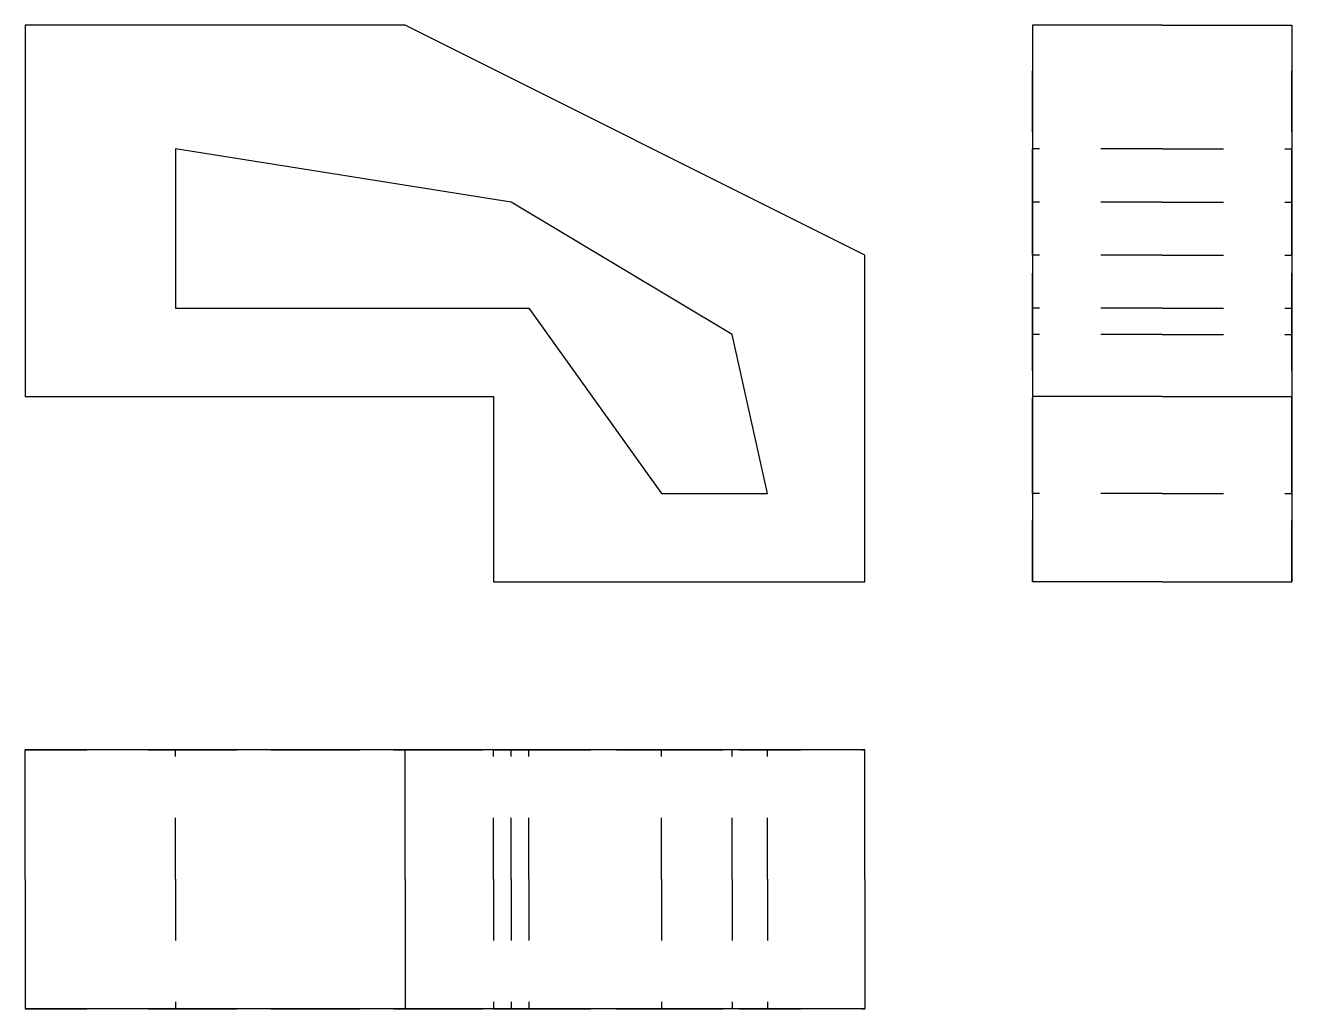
# Model space of a CAD drawing. Extents: x 0 to 2.06, y 0 to 1.6.
import ezdxf

# ---------------------------------------------------------------- set-up
doc = ezdxf.new("R2010")
doc.units = 0
doc.linetypes.add('HIDDEN', pattern=[0.06836, 0.045596, -0.022764])
for name, color, linetype in [('FRONT', 7, 'CONTINUOUS'), ('LEFT', 7, 'CONTINUOUS'), ('LEFT_HID', 7, 'HIDDEN'), ('TOP', 7, 'CONTINUOUS'), ('TOP_HID', 7, 'HIDDEN')]:
    doc.layers.add(name, color=color, linetype=linetype)

msp = doc.modelspace()

# ---------------------------------------------------------------- linework, layer by layer
at = {"layer": 'FRONT'}
for p, q in [((0, 1.601974), (0, 0.997533)), ((0.618832, 1.601974), (0, 1.601974)), ((1.367188, 1.227796), (0.618832, 1.601974)), ((0.79153, 1.314145), (0.244655, 1.400493)), ((0.244655, 1.400493), (0.244655, 1.141447)), ((1.151316, 1.098273), (0.79153, 1.314145)), ((1.367188, 0.695312), (1.367188, 1.227796)), ((0.244655, 1.141447), (0.820312, 1.141447)), ((0.820312, 1.141447), (1.036184, 0.839227)), ((1.208882, 0.839227), (1.151316, 1.098273)), ((0, 0.997533), (0.618832, 0.997533)), ((0.618832, 0.997533), (0.762747, 0.997533)), ((0.762747, 0.997533), (0.762747, 0.695312)), ((1.036184, 0.839227), (1.208882, 0.839227)), ((0.762747, 0.695312), (1.367188, 0.695312))]:
    msp.add_line(p, q, dxfattribs=at)
at = {"layer": 'LEFT'}
for p, q in [((1.851562, 1.601974), (1.640625, 1.601974)), ((1.640625, 1.601974), (1.640625, 0.997533)), ((1.851562, 1.601974), (2.0625, 1.601974)), ((2.0625, 1.601974), (2.0625, 0.997533)), ((1.851562, 0.997533), (1.640625, 0.997533)), ((1.640625, 0.997533), (1.640625, 0.695312)), ((1.851562, 0.997533), (2.0625, 0.997533)), ((2.0625, 0.997533), (2.0625, 0.695312)), ((1.851562, 0.695312), (1.640625, 0.695312)), ((1.851562, 0.695312), (2.0625, 0.695312))]:
    msp.add_line(p, q, dxfattribs=at)
at = {"layer": 'LEFT_HID', "linetype": 'HIDDEN'}
for p, q in [((1.640625, 1.227796), (1.640625, 1.601974)), ((2.0625, 1.227796), (2.0625, 1.601974)), ((1.640625, 1.314145), (1.640625, 1.400493)), ((1.640625, 1.400493), (1.640625, 1.141447)), ((1.851562, 1.400493), (1.640625, 1.400493)), ((1.851562, 1.400493), (2.0625, 1.400493)), ((2.0625, 1.314145), (2.0625, 1.400493)), ((2.0625, 1.400493), (2.0625, 1.141447)), ((1.640625, 1.098273), (1.640625, 1.314145)), ((1.851562, 1.314145), (1.640625, 1.314145)), ((1.851562, 1.314145), (2.0625, 1.314145)), ((2.0625, 1.098273), (2.0625, 1.314145)), ((1.640625, 0.695312), (1.640625, 1.227796)), ((1.851562, 1.227796), (1.640625, 1.227796)), ((1.851562, 1.227796), (2.0625, 1.227796)), ((2.0625, 0.695312), (2.0625, 1.227796)), ((1.640625, 1.141447), (1.640625, 0.839227)), ((1.851562, 1.141447), (1.640625, 1.141447)), ((1.851562, 1.141447), (1.640625, 1.141447)), ((1.851562, 1.141447), (2.0625, 1.141447)), ((1.851562, 1.141447), (2.0625, 1.141447)), ((2.0625, 1.141447), (2.0625, 0.839227)), ((1.640625, 0.839227), (1.640625, 1.098273)), ((1.851562, 1.098273), (1.640625, 1.098273)), ((1.851562, 1.098273), (2.0625, 1.098273)), ((2.0625, 0.839227), (2.0625, 1.098273)), ((1.851562, 0.839227), (1.640625, 0.839227)), ((1.851562, 0.839227), (1.640625, 0.839227)), ((1.851562, 0.839227), (2.0625, 0.839227)), ((1.851562, 0.839227), (2.0625, 0.839227))]:
    msp.add_line(p, q, dxfattribs=at)
at = {"layer": 'TOP'}
for p, q in [((0, 0.210938), (0, 0.421875)), ((0.618832, 0.421875), (0, 0.421875)), ((1.367188, 0.421875), (0.618832, 0.421875)), ((0.618832, 0.210938), (0.618832, 0.421875)), ((1.367188, 0.210938), (1.367188, 0.421875)), ((0, 0.210938), (0, 0)), ((0.618832, 0.210938), (0.618832, 0)), ((1.367188, 0.210938), (1.367188, 0)), ((0.618832, 0), (0, 0)), ((1.367188, 0), (0.618832, 0))]:
    msp.add_line(p, q, dxfattribs=at)
at = {"layer": 'TOP_HID', "linetype": 'HIDDEN'}
for p, q in [((0, 0.421875), (0.618832, 0.421875)), ((0.244655, 0.421875), (0.820312, 0.421875)), ((0.79153, 0.421875), (0.244655, 0.421875)), ((0.244655, 0.210938), (0.244655, 0.421875)), ((0.244655, 0.210938), (0.244655, 0.421875)), ((0.618832, 0.421875), (0.762747, 0.421875)), ((0.762747, 0.210938), (0.762747, 0.421875)), ((0.762747, 0.421875), (1.367188, 0.421875)), ((0.762747, 0.210938), (0.762747, 0.421875)), ((1.151316, 0.421875), (0.79153, 0.421875)), ((0.79153, 0.210938), (0.79153, 0.421875)), ((0.820312, 0.421875), (1.036184, 0.421875)), ((0.820312, 0.210938), (0.820312, 0.421875)), ((1.036184, 0.421875), (1.208882, 0.421875)), ((1.036184, 0.210938), (1.036184, 0.421875)), ((1.208882, 0.421875), (1.151316, 0.421875)), ((1.151316, 0.210938), (1.151316, 0.421875)), ((1.208882, 0.210938), (1.208882, 0.421875)), ((0.244655, 0.210938), (0.244655, 0)), ((0.244655, 0.210938), (0.244655, 0)), ((0.762747, 0.210938), (0.762747, 0)), ((0.762747, 0.210938), (0.762747, 0)), ((0.79153, 0.210938), (0.79153, 0)), ((0.820312, 0.210938), (0.820312, 0)), ((1.036184, 0.210938), (1.036184, 0)), ((1.151316, 0.210938), (1.151316, 0)), ((1.208882, 0.210938), (1.208882, 0)), ((0, 0), (0.618832, 0)), ((0.244655, 0), (0.820312, 0)), ((0.79153, 0), (0.244655, 0)), ((0.618832, 0), (0.762747, 0)), ((0.762747, 0), (1.367188, 0)), ((1.151316, 0), (0.79153, 0)), ((0.820312, 0), (1.036184, 0)), ((1.036184, 0), (1.208882, 0)), ((1.208882, 0), (1.151316, 0))]:
    msp.add_line(p, q, dxfattribs=at)

doc.saveas('drawing.dxf')
